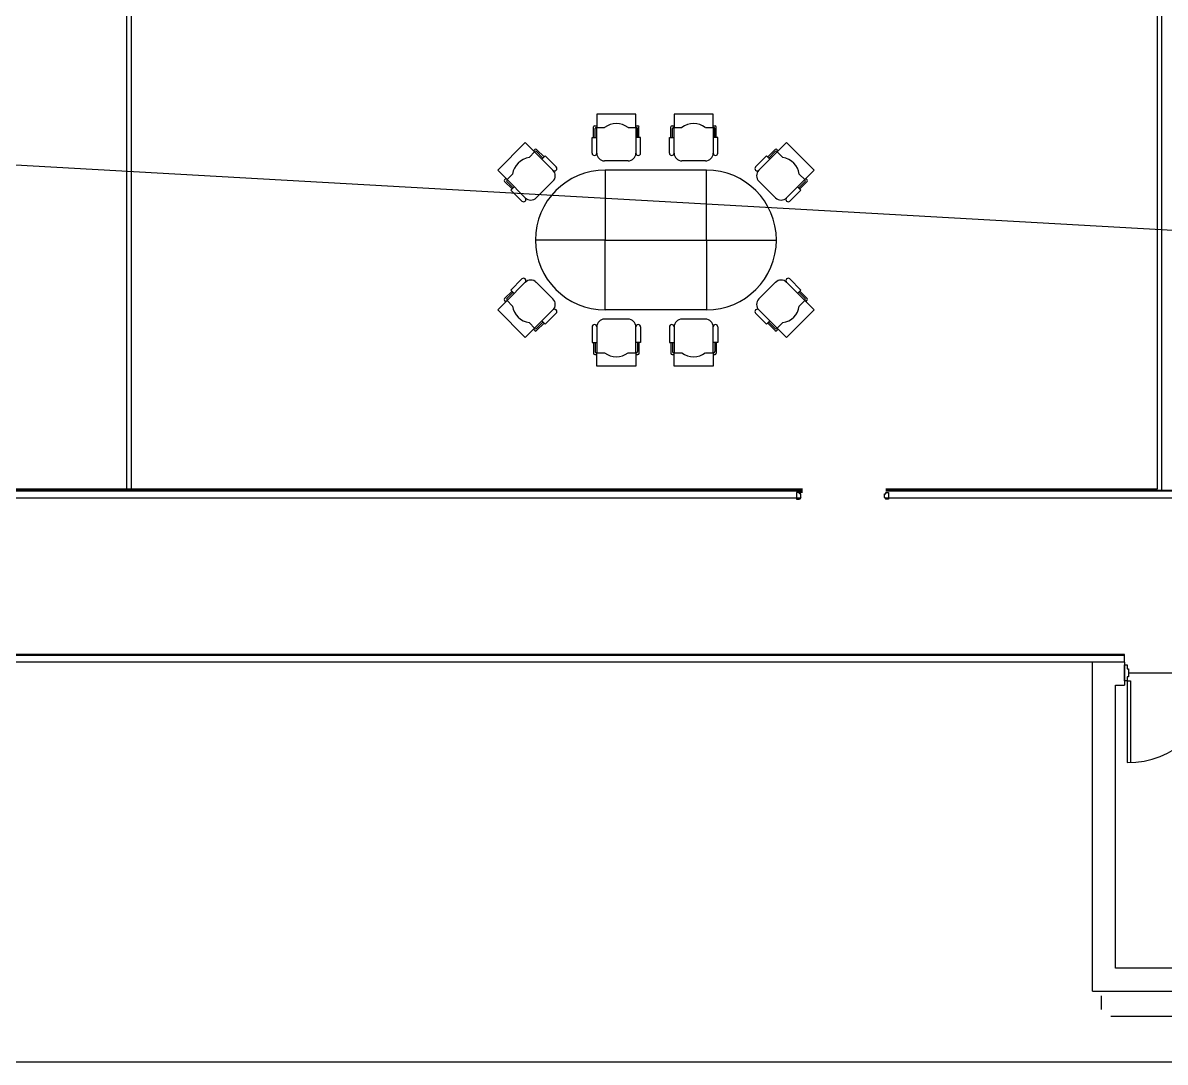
# Model space of a CAD drawing. Header units: millimetres. Extents: x 391350 to 515311, y -283575 to -199845.
# Drawn here: x 469107 to 481525, y -283575 to -272278 of the extents above; entities that cross this region are included whole.
import ezdxf

# ---------------------------------------------------------------- set-up
doc = ezdxf.new("R2010")
doc.units = ezdxf.units.MM
doc.layers.add('Evac_Exit', color=6, linetype='Continuous')
doc.layers.add('Evac_Occupant', color=183, linetype='Continuous')

msp = doc.modelspace()

# ---------------------------------------------------------------- linework, layer by layer
at = {"color": 0}
for p, q in [((470234, -259873), (470234, -277348)), ((470284, -259873), (470284, -277348)), ((481437, -259873), (481437, -277348)), ((481487, -259873), (481487, -277360)), ((475346, -273269), (475346, -273414)), ((475771, -273269), (475346, -273269)), ((475771, -273414), (475771, -273269)), ((476612, -273269), (476187, -273269)), ((476187, -273269), (476187, -273414)), ((476612, -273414), (476612, -273269)), ((475312, -273524), (475312, -273410)), ((475325, -273397), (475346, -273397)), ((475329, -273524), (475329, -273427)), ((475342, -273414), (475431, -273414)), ((475346, -273694), (475346, -273414)), ((475686, -273414), (475776, -273414)), ((475771, -273397), (475793, -273397)), ((475771, -273414), (475771, -273694)), ((475788, -273524), (475788, -273427)), ((475805, -273524), (475805, -273410)), ((476153, -273524), (476153, -273410)), ((476165, -273397), (476187, -273397)), ((476170, -273524), (476170, -273427)), ((476182, -273414), (476272, -273414)), ((476187, -273694), (476187, -273414)), ((476527, -273414), (476616, -273414)), ((476612, -273397), (476633, -273397)), ((476612, -273414), (476612, -273694)), ((476629, -273524), (476629, -273427)), ((476646, -273524), (476646, -273410)), ((474269, -273880), (474569, -273579)), ((474569, -273579), (474671, -273681)), ((474674, -273678), (474611, -273742)), ((474674, -273654), (474659, -273669)), ((474870, -273880), (474671, -273681)), ((474773, -273736), (474692, -273654)), ((474761, -273748), (474692, -273678)), ((477109, -273880), (477308, -273681)), ((477205, -273736), (477287, -273654)), ((477217, -273748), (477287, -273678)), ((477305, -273654), (477320, -273669)), ((477305, -273678), (477368, -273742)), ((477410, -273579), (477308, -273681)), ((477710, -273880), (477410, -273579)), ((475686, -273779), (475431, -273779)), ((476527, -273779), (476272, -273779)), ((474371, -273982), (474269, -273880)), ((474431, -273922), (474368, -273985)), ((477548, -273922), (477611, -273985)), ((477608, -273982), (477710, -273880)), ((474359, -273970), (474344, -273985)), ((474425, -274084), (474344, -274003)), ((474437, -274072), (474368, -274003)), ((474371, -273982), (474569, -274180)), ((474689, -274180), (474870, -274000)), ((477290, -274180), (477109, -274000)), ((477608, -273982), (477410, -274180)), ((477542, -274072), (477611, -274003)), ((477554, -274084), (477635, -274003)), ((477620, -273970), (477635, -273985)), ((475439, -274639), (474679, -274639)), ((476539, -274639), (477299, -274639)), ((474371, -275297), (474569, -275098)), ((474689, -275098), (474870, -275279)), ((477290, -275098), (477109, -275279)), ((477608, -275297), (477410, -275098)), ((474371, -275297), (474269, -275399)), ((474425, -275195), (474344, -275276)), ((474359, -275309), (474344, -275294)), ((474437, -275207), (474368, -275276)), ((474431, -275357), (474368, -275294)), ((477542, -275207), (477611, -275276)), ((477548, -275357), (477611, -275294)), ((477554, -275195), (477635, -275276)), ((477608, -275297), (477710, -275399)), ((477620, -275309), (477635, -275294)), ((474269, -275399), (474569, -275699)), ((474870, -275399), (474671, -275597)), ((477109, -275399), (477308, -275597)), ((477710, -275399), (477410, -275699)), ((474674, -275600), (474611, -275537)), ((474761, -275531), (474692, -275600)), ((474773, -275543), (474692, -275624)), ((475686, -275499), (475431, -275499)), ((476527, -275499), (476272, -275499)), ((477205, -275543), (477287, -275624)), ((477217, -275531), (477287, -275600)), ((477305, -275600), (477368, -275537)), ((474569, -275699), (474671, -275597)), ((474674, -275624), (474659, -275609)), ((475346, -275584), (475346, -275865)), ((475771, -275865), (475771, -275584)), ((476187, -275584), (476187, -275865)), ((476612, -275865), (476612, -275584)), ((477305, -275624), (477320, -275609)), ((477410, -275699), (477308, -275597)), ((475312, -275754), (475312, -275869)), ((475329, -275754), (475329, -275852)), ((475788, -275754), (475788, -275852)), ((475805, -275754), (475805, -275869)), ((476153, -275754), (476153, -275869)), ((476170, -275754), (476170, -275852)), ((476629, -275754), (476629, -275852)), ((476646, -275754), (476646, -275869)), ((475325, -275882), (475346, -275882)), ((475342, -275865), (475431, -275865)), ((475346, -276009), (475346, -275865)), ((475686, -275865), (475776, -275865)), ((475771, -275865), (475771, -276009)), ((475771, -275882), (475793, -275882)), ((476165, -275882), (476187, -275882)), ((476182, -275865), (476272, -275865)), ((476187, -276009), (476187, -275865)), ((476527, -275865), (476616, -275865)), ((476612, -275865), (476612, -276009)), ((476612, -275882), (476633, -275882)), ((475771, -276009), (475346, -276009)), ((476612, -276009), (476187, -276009)), ((477584, -277348), (460854, -277348)), ((477584, -277360), (460854, -277360)), ((477584, -277370), (460854, -277370)), ((477519, -277384), (477519, -277456)), ((477584, -277384), (477519, -277384)), ((477550, -277399), (477550, -277384)), ((477563, -277399), (477550, -277399)), ((477563, -277438), (477563, -277399)), ((478475, -277438), (478475, -277399)), ((478475, -277399), (478488, -277399)), ((481437, -277348), (478487, -277348)), ((496184, -277360), (478487, -277360)), ((496234, -277370), (478488, -277370)), ((478488, -277399), (478488, -277384)), ((478488, -277384), (478519, -277384)), ((478519, -277384), (478519, -277456)), ((477557, -277445), (460804, -277445)), ((477519, -277456), (477550, -277456)), ((477563, -277438), (477550, -277456)), ((478475, -277438), (478488, -277456)), ((496234, -277445), (478481, -277445)), ((478519, -277456), (478488, -277456)), ((481084, -279145), (460804, -279145)), ((481084, -279154), (460804, -279154)), ((481084, -279229), (481084, -279145)), ((481084, -279229), (460804, -279229)), ((480734, -282804), (480734, -279229)), ((481084, -279229), (480734, -279229)), ((481083, -279430), (481083, -279256)), ((481083, -279256), (481114, -279256)), ((481084, -279229), (481084, -279479)), ((481114, -279256), (481114, -279299)), ((481114, -279299), (481127, -279299)), ((481127, -279387), (481114, -279387)), ((481114, -279387), (481114, -279430)), ((481127, -279299), (481127, -279387)), ((480984, -279479), (481084, -279479)), ((480984, -282554), (480984, -279479)), ((481114, -279430), (481083, -279430)), ((481114, -279430), (481114, -280319)), ((481149, -279430), (481149, -280319)), ((489484, -282554), (480984, -282554)), ((480734, -282804), (489734, -282804)), ((480834, -283004), (480834, -282854)), ((480934, -283074), (485534, -283074))]:
    msp.add_line(p, q, dxfattribs=at)
for points in [[(456689, -248700), (515311, -248700), (515311, -283575), (456689, -283575)], [(475439, -274639), (476539, -274639), (476539, -273879), (475439, -273879)], [(475439, -274639), (476539, -274639), (476539, -275399), (475439, -275399)]]:
    msp.add_lwpolyline(points, close=True, dxfattribs=at)
for points in [[(475295, -273694), (475295, -273524), (475346, -273524)], [(475822, -273694), (475822, -273524), (475771, -273524)], [(476136, -273694), (476136, -273524), (476187, -273524)], [(476663, -273694), (476663, -273524), (476612, -273524)], [(474906, -273844), (474786, -273724), (474749, -273760)], [(477073, -273844), (477193, -273724), (477229, -273760)], [(474533, -274216), (474413, -274096), (474449, -274060)], [(477446, -274216), (477566, -274096), (477530, -274060)], [(474533, -275062), (474413, -275183), (474449, -275219)], [(477446, -275062), (477566, -275183), (477530, -275219)], [(474906, -275435), (474786, -275555), (474749, -275519)], [(477073, -275435), (477193, -275555), (477229, -275519)], [(475295, -275584), (475295, -275754), (475346, -275754)], [(475822, -275584), (475822, -275754), (475771, -275754)], [(476136, -275584), (476136, -275754), (476187, -275754)], [(476663, -275584), (476663, -275754), (476612, -275754)], [(470284, -277348), (477584, -277348)], [(478487, -277348), (481437, -277348)], [(481114, -279430), (481149, -279430)]]:
    msp.add_lwpolyline(points, dxfattribs=at)
for centre, radius, start, end in [((475325, -273410), 12.8, 90, 180), ((475342, -273427), 12.8, 90, 180), ((475559, -273584), 212, 53.1301, 126.8699), ((475776, -273427), 12.8, 0, 90), ((475793, -273410), 12.8, 0, 90), ((476165, -273410), 12.8, 90, 180), ((476182, -273427), 12.8, 90, 180), ((476399, -273584), 212, 53.1301, 126.8699), ((476616, -273427), 12.8, 0, 90), ((476633, -273410), 12.8, 0, 90), ((474683, -273663), 12.8, 45, 135), ((474683, -273687), 12.8, 45, 135), ((475321, -273694), 25.5, 180, 0), ((475431, -273694), 85, 180, 270), ((475686, -273694), 85, 270, 0), ((475797, -273694), 25.5, 180, 0), ((476161, -273694), 25.5, 180, 0), ((476272, -273694), 85, 180, 270), ((476527, -273694), 85, 270, 0), ((476637, -273694), 25.5, 180, 0), ((477296, -273663), 12.8, 45, 135), ((477296, -273687), 12.8, 45, 135), ((474641, -273952), 212, 98.1301, 171.8699), ((477338, -273952), 212, 8.1301, 81.8699), ((475439, -274639), 760, 90, 270), ((474888, -273862), 25.5, 225, 45), ((474810, -273940), 85, 315, 45), ((476539, -274639), 760, 270, 90), ((477091, -273862), 25.5, 135, 315), ((477169, -273940), 85, 135, 225), ((474353, -273994), 12.8, 135, 225), ((474377, -273994), 12.8, 135, 225), ((477602, -273994), 12.8, 315, 45), ((477626, -273994), 12.8, 315, 45), ((474551, -274198), 25.5, 225, 45), ((474629, -274120), 85, 225, 315), ((477350, -274120), 85, 225, 315), ((477428, -274198), 25.5, 135, 315), ((474551, -275080), 25.5, 315, 135), ((477428, -275080), 25.5, 45, 225), ((474629, -275159), 85, 45, 135), ((477350, -275159), 85, 45, 135), ((474353, -275285), 12.8, 135, 225), ((474377, -275285), 12.8, 135, 225), ((474810, -275339), 85, 315, 45), ((477169, -275339), 85, 135, 225), ((477602, -275285), 12.8, 315, 45), ((477626, -275285), 12.8, 315, 45), ((474641, -275327), 212, 188.1301, 261.8699), ((474888, -275417), 25.5, 315, 135), ((477091, -275417), 25.5, 45, 225), ((477338, -275327), 212, 278.1301, 351.8699), ((475321, -275584), 25.5, 0, 180), ((475431, -275584), 85, 90, 180), ((475686, -275584), 85, 0, 90), ((475797, -275584), 25.5, 0, 180), ((476161, -275584), 25.5, 0, 180), ((476272, -275584), 85, 90, 180), ((476527, -275584), 85, 0, 90), ((476637, -275584), 25.5, 0, 180), ((474683, -275591), 12.8, 225, 315), ((474683, -275615), 12.8, 225, 315), ((477296, -275591), 12.8, 225, 315), ((477296, -275615), 12.8, 225, 315), ((475325, -275869), 12.8, 180, 270), ((475342, -275852), 12.8, 180, 270), ((475559, -275695), 212, 233.1301, 306.8699), ((475776, -275852), 12.8, 270, 0), ((475793, -275869), 12.8, 270, 0), ((476165, -275869), 12.8, 180, 270), ((476182, -275852), 12.8, 180, 270), ((476399, -275695), 212, 233.1301, 306.8699), ((476616, -275852), 12.8, 270, 0), ((476633, -275869), 12.8, 270, 0), ((481128, -279394), 925, 269.1146, 357.7515)]:
    msp.add_arc(centre, radius, start, end, dxfattribs=at)
at = {"layer": 'Evac_Exit'}
msp.add_line((481127, -279343), (482040, -279343), dxfattribs=at)
at = {"layer": 'Evac_Occupant'}
msp.add_lwpolyline([(466115, -251082), (476119, -251082), (498658, -251082), (509557, -251082), (507579, -261603), (507721, -269970), (507830, -276144), (486491, -274811), (462153, -273439)], dxfattribs=at)

doc.saveas('drawing.dxf')
